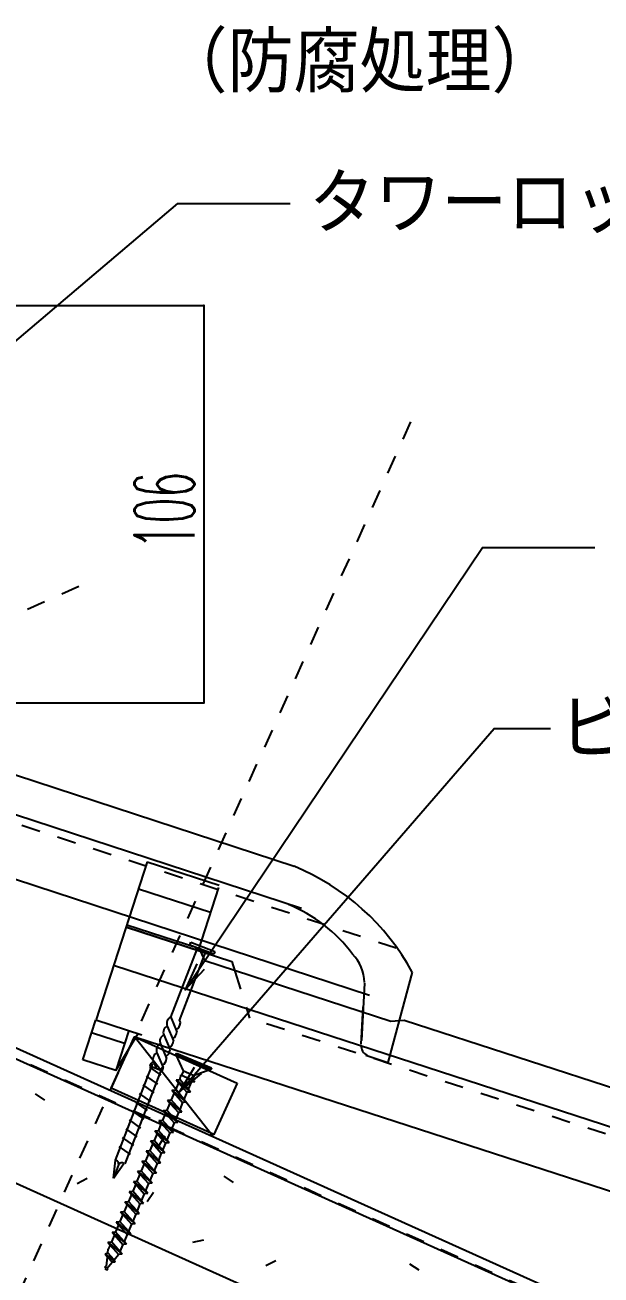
# Model space of a CAD drawing. Extents: x -1727 to 4652, y -2308 to 2357.
# Drawn here: x 2357.1 to 2510.7, y 458.7 to 791.6 of the extents above; entities that cross this region are included whole.
import ezdxf

# ---------------------------------------------------------------- set-up
doc = ezdxf.new("R2010")
doc.units = 0
doc.header["$LTSCALE"] = 5
doc.linetypes.add('DOT', pattern=[2, 1, -1])
for name, color, linetype in [('0-1', 7, 'CONTINUOUS'), ('0-2', 7, 'CONTINUOUS'), ('0-3', 7, 'CONTINUOUS'), ('0-4', 7, 'CONTINUOUS'), ('0-F', 7, 'CONTINUOUS')]:
    doc.layers.add(name, color=color, linetype=linetype)
doc.styles.get("Standard").update_dxf_attribs({"font": 'txt.shx', "bigfont": 'extfont.shx'})

msp = doc.modelspace()

# ---------------------------------------------------------------- linework, layer by layer
at = {"layer": '0-1', "color": 7, "linetype": 'CONTINUOUS'}
for p, q in [((2895.144, 275.9734), (2227.6391, 576.3471)), ((2407.1507, 495.6747), (2386.2909, 522.1108))]:
    msp.add_line(p, q, dxfattribs=at)
at = {"layer": '0-1', "color": 7, "linetype": 'DOT'}
msp.add_line((2892.0194, 274.6636), (2226.7324, 574.0392), dxfattribs=at)
at = {"layer": '0-1', "color": 4, "linetype": 'CONTINUOUS'}
for p, q in [((2401.062, 546.6053), (2401.3468, 547.3412)), ((2407.4223, 544.1437), (2401.062, 546.6053)), ((2401.3468, 547.3412), (2407.7072, 544.8796)), ((2402.9683, 545.4855), (2402.4994, 546.049)), ((2395.9678, 527.3973), (2402.9683, 545.4855)), ((2398.2571, 526.5102), (2405.258, 544.5993)), ((2402.9683, 545.4855), (2405.258, 544.5993)), ((2405.258, 544.5993), (2405.9849, 544.7)), ((2405.258, 544.5993), (2405.9849, 544.7)), ((2407.7072, 544.8796), (2407.4223, 544.1437)), ((2395.9678, 527.3973), (2397.6091, 523.4714)), ((2398.213, 526.5812), (2398.5244, 525.8364)), ((2395.0496, 525.0249), (2396.691, 521.0991)), ((2395.0496, 525.0249), (2396.691, 521.0991)), ((2393.2133, 520.2802), (2394.8547, 516.3543)), ((2393.2133, 520.2802), (2394.8547, 516.3543)), ((2394.1315, 522.6525), (2395.7729, 518.7268)), ((2394.1315, 522.6525), (2395.7729, 518.7268)), ((2392.2951, 517.9078), (2393.9365, 513.982)), ((2392.2951, 517.9078), (2393.9365, 513.982)), ((2397.3546, 517.3821), (2397.516, 517.7653)), ((2406.6282, 513.4767), (2397.3546, 517.3821)), ((2397.3546, 517.3821), (2399.3178, 513.0807)), ((2397.516, 517.7653), (2406.7895, 513.8599)), ((2391.0938, 515.0535), (2381.1277, 489.3029)), ((2393.6937, 514.0473), (2383.7277, 488.2966)), ((2390.3053, 514.0579), (2393.2978, 511.9108)), ((2393.7374, 513.02), (2390.3482, 514.3316)), ((2391.377, 515.5355), (2392.1761, 513.6242)), ((2391.377, 515.5355), (2392.1761, 513.6242)), ((2399.3259, 513.0773), (2398.8388, 511.9207)), ((2399.3259, 513.0773), (2402.1951, 511.869)), ((2406.6282, 513.4767), (2402.1951, 511.869)), ((2406.7895, 513.8599), (2406.6282, 513.4767)), ((2388.493, 509.3751), (2391.4855, 507.2281)), ((2389.3992, 511.7165), (2392.3917, 509.5695)), ((2397.9967, 509.9212), (2397.2084, 508.0492)), ((2397.381, 510.6689), (2398.3461, 510.7508)), ((2397.381, 510.6689), (2401.2382, 507.4541)), ((2397.381, 510.6689), (2397.9967, 509.9212)), ((2397.9967, 509.9212), (2400.2731, 507.3721)), ((2400.6225, 508.2018), (2398.3461, 510.7508)), ((2398.6702, 511.9917), (2401.8527, 510.6515)), ((2398.8307, 511.9241), (2401.708, 510.7124)), ((2400.2614, 511.3216), (2401.3996, 510.0471)), ((2401.3996, 510.0471), (2400.6225, 508.2018)), ((2402.3647, 510.129), (2401.3996, 510.0471)), ((2401.6207, 510.7492), (2402.3647, 510.129)), ((2402.1712, 511.8791), (2401.6759, 510.7031)), ((2401.6841, 510.7225), (2401.6759, 510.7031)), ((2402.3647, 510.129), (2401.8527, 510.6515)), ((2387.5869, 507.0338), (2390.5794, 504.8868)), ((2396.859, 507.2196), (2396.0706, 505.3476)), ((2396.2433, 507.9673), (2397.2084, 508.0492)), ((2396.2433, 507.9673), (2400.1005, 504.7525)), ((2396.2433, 507.9673), (2396.859, 507.2196)), ((2396.859, 507.2196), (2399.1354, 504.6705)), ((2399.4848, 505.5002), (2397.2084, 508.0492)), ((2400.2731, 507.3721), (2399.4848, 505.5002)), ((2401.2382, 507.4541), (2400.2731, 507.3721)), ((2401.2382, 507.4541), (2400.6225, 508.2018)), ((2386.6807, 504.6924), (2389.6732, 502.5455)), ((2395.7212, 504.518), (2394.9329, 502.6461)), ((2395.1056, 505.2657), (2396.0706, 505.3476)), ((2395.1056, 505.2657), (2398.9627, 502.0509)), ((2395.1056, 505.2657), (2395.7212, 504.518)), ((2395.7212, 504.518), (2397.9977, 501.9689)), ((2398.3471, 502.7986), (2396.0706, 505.3476)), ((2399.1354, 504.6705), (2398.3471, 502.7986)), ((2398.9627, 502.0509), (2398.3471, 502.7986)), ((2400.1005, 504.7525), (2399.1354, 504.6705)), ((2400.1005, 504.7525), (2399.4848, 505.5002)), ((2384.8684, 500.0098), (2387.8609, 497.8627)), ((2385.7746, 502.351), (2388.7671, 500.2041)), ((2392.8301, 499.8625), (2393.7952, 499.9445)), ((2392.8301, 499.8625), (2396.6873, 496.6477)), ((2392.8301, 499.8625), (2393.4458, 499.1148)), ((2394.5835, 501.8164), (2393.7952, 499.9445)), ((2396.0716, 497.3954), (2393.7952, 499.9445)), ((2393.9679, 502.5641), (2394.9329, 502.6461)), ((2393.9679, 502.5641), (2394.5835, 501.8164)), ((2393.9679, 502.5641), (2397.825, 499.3493)), ((2394.5835, 501.8164), (2396.8599, 499.2673)), ((2397.2093, 500.097), (2394.9329, 502.6461)), ((2397.9977, 501.9689), (2397.2093, 500.097)), ((2397.9977, 501.9689), (2397.2093, 500.097)), ((2397.825, 499.3493), (2397.2093, 500.097)), ((2398.9627, 502.0509), (2397.9977, 501.9689)), ((2383.9623, 497.6684), (2386.9548, 495.5214)), ((2392.3081, 496.4132), (2391.5197, 494.5413)), ((2391.6924, 497.1609), (2392.6575, 497.2429)), ((2391.6924, 497.1609), (2395.5495, 493.9461)), ((2391.6924, 497.1609), (2392.3081, 496.4132)), ((2392.3081, 496.4132), (2394.5845, 493.8642)), ((2393.4458, 499.1148), (2392.6575, 497.2429)), ((2394.9339, 494.6938), (2392.6575, 497.2429)), ((2393.4458, 499.1148), (2395.7222, 496.5657)), ((2395.7222, 496.5657), (2394.9339, 494.6938)), ((2396.6873, 496.6477), (2395.7222, 496.5657)), ((2396.8599, 499.2673), (2396.0716, 497.3954)), ((2396.6873, 496.6477), (2396.0716, 497.3954)), ((2397.825, 499.3493), (2396.8599, 499.2673)), ((2382.15, 492.9857), (2385.1424, 490.8386)), ((2383.0561, 495.327), (2386.0486, 493.18)), ((2391.1703, 493.7116), (2390.382, 491.8397)), ((2390.5547, 494.4593), (2391.5197, 494.5413)), ((2390.5547, 494.4593), (2394.4118, 491.2445)), ((2390.5547, 494.4593), (2391.1703, 493.7116)), ((2391.1703, 493.7116), (2393.4468, 491.1626)), ((2393.7962, 491.9922), (2391.5197, 494.5413)), ((2394.5845, 493.8642), (2393.7962, 491.9922)), ((2395.5495, 493.9461), (2394.5845, 493.8642)), ((2395.5495, 493.9461), (2394.9339, 494.6938)), ((2390.0326, 491.01), (2389.2443, 489.1381)), ((2389.4169, 491.7577), (2390.382, 491.8397)), ((2389.4169, 491.7577), (2393.2741, 488.5429)), ((2389.4169, 491.7577), (2390.0326, 491.01)), ((2390.0326, 491.01), (2392.309, 488.461)), ((2392.6584, 489.2906), (2390.382, 491.8397)), ((2393.4468, 491.1626), (2392.6584, 489.2906)), ((2394.4118, 491.2445), (2393.4468, 491.1626)), ((2394.4118, 491.2445), (2393.7962, 491.9922)), ((2380.7033, 484.5538), (2381.2117, 489.27)), ((2380.7033, 484.5538), (2383.5014, 488.3839)), ((2382.0659, 488.0745), (2380.7033, 484.5538)), ((2387.1415, 486.3545), (2388.1065, 486.4365)), ((2387.1415, 486.3545), (2390.9986, 483.1398)), ((2387.1415, 486.3545), (2387.7571, 485.6068)), ((2388.8949, 488.3084), (2388.1065, 486.4365)), ((2390.383, 483.8874), (2388.1065, 486.4365)), ((2388.2792, 489.0561), (2389.2443, 489.1381)), ((2388.2792, 489.0561), (2392.1364, 485.8414)), ((2388.2792, 489.0561), (2388.8949, 488.3084)), ((2388.8949, 488.3084), (2391.1713, 485.7594)), ((2391.5207, 486.589), (2389.2443, 489.1381)), ((2392.309, 488.461), (2391.5207, 486.589)), ((2392.1364, 485.8414), (2391.5207, 486.589)), ((2393.2741, 488.5429), (2392.309, 488.461)), ((2393.2741, 488.5429), (2392.6584, 489.2906)), ((2386.6194, 482.9052), (2385.8311, 481.0333)), ((2386.0037, 483.6529), (2386.9688, 483.7349)), ((2386.0037, 483.6529), (2389.8609, 480.4382)), ((2386.0037, 483.6529), (2386.6194, 482.9052)), ((2386.6194, 482.9052), (2388.8958, 480.3562)), ((2387.7571, 485.6068), (2386.9688, 483.7349)), ((2389.2452, 481.1858), (2386.9688, 483.7349)), ((2387.7571, 485.6068), (2390.0336, 483.0578)), ((2390.0336, 483.0578), (2389.2452, 481.1858)), ((2390.9986, 483.1398), (2390.0336, 483.0578)), ((2391.1713, 485.7594), (2390.383, 483.8874)), ((2390.9986, 483.1398), (2390.383, 483.8874)), ((2392.1364, 485.8414), (2391.1713, 485.7594)), ((2385.4817, 480.2036), (2384.6933, 478.3317)), ((2384.866, 480.9513), (2385.8311, 481.0333)), ((2384.866, 480.9513), (2388.7232, 477.7366)), ((2384.866, 480.9513), (2385.4817, 480.2036)), ((2385.4817, 480.2036), (2387.7581, 477.6546)), ((2388.1075, 478.4842), (2385.8311, 481.0333)), ((2388.8958, 480.3562), (2388.1075, 478.4842)), ((2389.8609, 480.4382), (2388.8958, 480.3562)), ((2389.8609, 480.4382), (2389.2452, 481.1858)), ((2384.3439, 477.502), (2383.5556, 475.6301)), ((2383.7283, 478.2497), (2384.6933, 478.3317)), ((2383.7283, 478.2497), (2387.5854, 475.035)), ((2383.7283, 478.2497), (2384.3439, 477.502)), ((2384.3439, 477.502), (2386.6204, 474.953)), ((2386.9698, 475.7826), (2384.6933, 478.3317)), ((2387.7581, 477.6546), (2386.9698, 475.7826)), ((2388.7232, 477.7366), (2387.7581, 477.6546)), ((2388.7232, 477.7366), (2388.1075, 478.4842)), ((2381.4528, 472.8465), (2382.4179, 472.9285)), ((2381.4528, 472.8465), (2385.31, 469.6318)), ((2381.4528, 472.8465), (2382.0685, 472.0988)), ((2383.2062, 474.8004), (2382.4179, 472.9285)), ((2384.6943, 470.3795), (2382.4179, 472.9285)), ((2382.5906, 475.5481), (2383.5556, 475.6301)), ((2382.5906, 475.5481), (2386.4477, 472.3334)), ((2382.5906, 475.5481), (2383.2062, 474.8004)), ((2383.2062, 474.8004), (2385.4827, 472.2514)), ((2385.832, 473.0811), (2383.5556, 475.6301)), ((2386.6204, 474.953), (2385.832, 473.0811)), ((2386.4477, 472.3334), (2385.832, 473.0811)), ((2387.5854, 475.035), (2386.6204, 474.953)), ((2387.5854, 475.035), (2386.9698, 475.7826)), ((2380.9308, 469.3972), (2380.1424, 467.5253)), ((2380.3151, 470.1449), (2381.2802, 470.2269)), ((2380.3151, 470.1449), (2380.9308, 469.3972)), ((2380.3151, 470.1449), (2384.1723, 466.9302)), ((2380.9308, 469.3972), (2383.2072, 466.8482)), ((2382.0685, 472.0988), (2381.2802, 470.2269)), ((2383.5566, 467.6779), (2381.2802, 470.2269)), ((2382.0685, 472.0988), (2384.3449, 469.5498)), ((2384.3449, 469.5498), (2383.5566, 467.6779)), ((2385.31, 469.6318), (2384.3449, 469.5498)), ((2385.4827, 472.2514), (2384.6943, 470.3795)), ((2385.31, 469.6318), (2384.6943, 470.3795)), ((2386.4477, 472.3334), (2385.4827, 472.2514)), ((2379.1774, 467.4433), (2380.1424, 467.5253)), ((2379.1774, 467.4433), (2379.793, 466.6956)), ((2379.1774, 467.4433), (2383.0345, 464.2286)), ((2379.793, 466.6956), (2379.3142, 465.5587)), ((2379.793, 466.6956), (2382.0252, 464.1961)), ((2382.4189, 464.9763), (2380.1424, 467.5253)), ((2383.2072, 466.8482), (2382.4189, 464.9763)), ((2384.1723, 466.9302), (2383.2072, 466.8482)), ((2384.1723, 466.9302), (2383.5566, 467.6779)), ((2378.5243, 464.3378), (2379.2062, 464.598)), ((2378.5243, 464.3378), (2379.0843, 463.5137)), ((2378.5243, 464.3378), (2381.1222, 462.1726)), ((2378.8092, 461.067), (2379.0843, 463.5137)), ((2379.0843, 463.5137), (2380.3286, 462.1204)), ((2379.2062, 464.598), (2379.3142, 465.5587)), ((2380.8496, 462.7578), (2379.2062, 464.598)), ((2380.8496, 462.7578), (2382.0252, 464.1961)), ((2381.1222, 462.1726), (2380.8496, 462.7578)), ((2383.0345, 464.2286), (2382.0252, 464.1961)), ((2383.0345, 464.2286), (2382.4189, 464.9763)), ((2378.3558, 460.8284), (2378.8092, 461.067)), ((2378.7455, 460.5003), (2378.3558, 460.8284)), ((2378.7042, 460.1329), (2378.7455, 460.5003)), ((2378.7042, 460.1329), (2378.899, 460.3712)), ((2379.2062, 460.1126), (2378.7042, 460.1329)), ((2379.2062, 460.1126), (2378.899, 460.3712)), ((2379.0313, 460.5331), (2380.3286, 462.1204)), ((2379.2062, 460.1126), (2379.0313, 460.5331)), ((2381.1222, 462.1726), (2380.3286, 462.1204))]:
    msp.add_line(p, q, dxfattribs=at)
at = {"layer": '0-1', "color": 3, "linetype": 'CONTINUOUS'}
msp.add_lwpolyline([(2413.6396, 509.7792), (2407.4733, 496.1048), (2380.1256, 508.4365), (2386.2909, 522.1108), (2413.6396, 509.7792)], close=True, dxfattribs=at)
at = {"layer": '0-1', "color": 4, "linetype": 'CONTINUOUS'}
msp.add_lwpolyline([(2398.3354, 510.7254), (2398.3615, 510.7856), (2398.3866, 510.8462), (2398.4107, 510.9072), (2398.4339, 510.9686), (2398.4561, 511.0303), (2398.4774, 511.0924), (2398.4976, 511.1549), (2398.5169, 511.2176), (2398.5352, 511.2807), (2398.5525, 511.3441), (2398.5688, 511.4078), (2398.5841, 511.4718), (2398.5984, 511.536), (2398.6117, 511.6004), (2398.624, 511.6651), (2398.6352, 511.7301), (2398.6455, 511.7952), (2398.6547, 511.8605), (2398.663, 511.926), (2398.6702, 511.9917)], dxfattribs=at)
for centre, radius, start, end in [((2396.6833, 525.7564), 1.79, 113.5613, 204.1237), ((2395.7651, 523.3841), 1.79, 113.5613, 204.1237), ((2395.3153, 523.6123), 2.2981, 300.183, 356.4846), ((2396.2306, 525.9773), 2.2981, 300.183, 356.4846), ((2393.9288, 518.6394), 1.79, 113.5613, 204.1237), ((2394.847, 521.0118), 1.79, 113.5613, 204.1237), ((2394.3971, 521.24), 2.2981, 300.183, 356.4846), ((2393.0107, 516.267), 1.79, 113.5613, 204.1237), ((2392.5608, 516.4953), 2.2981, 300.183, 356.4846), ((2393.479, 518.8677), 2.2981, 300.183, 356.4846), ((2392.0925, 513.8947), 1.79, 113.5613, 165.9694), ((2391.6427, 514.1229), 2.2981, 332.0302, 356.4846), ((2381.1294, 488.3083), 0.9653, 346.0046, 445.0738), ((2382.9157, 487.617), 0.9653, 52.6112, 151.6804)]:
    msp.add_arc(centre, radius, start, end, dxfattribs=at)
at = {"layer": '0-2', "color": 2, "linetype": 'CONTINUOUS'}
for p, q in [((2259.138, 623.141), (2428.8727, 567.5595)), ((2256.0649, 613.6047), (2430.782, 556.3913)), ((2448.9434, 533.1923), (2251.0206, 597.952)), ((2389.6923, 568.7417), (2376.0804, 526.8095)), ((2389.6794, 568.7459), (2408.8895, 562.5152)), ((2387.3587, 561.5909), (2406.5688, 555.3602)), ((2408.7074, 561.9537), (2403.2496, 545.1267)), ((2383.8972, 551.4255), (2412.2458, 542.223)), ((2404.0013, 544.8829), (2384.0395, 551.3574)), ((2384.2457, 551.9932), (2403.4558, 545.7624)), ((2405.054, 542.4388), (2404.0013, 544.8829)), ((2380.937, 541.1381), (2686.2918, 442.0158)), ((2405.054, 542.4388), (2454.6042, 526.3674)), ((2412.2458, 542.223), (2413.0671, 539.6063)), ((2460.3632, 539.3816), (2453.8165, 515.3584)), ((2447.6434, 536.4677), (2446.8077, 521.1824)), ((2446.7397, 520.2082), (2447.2909, 530.1126)), ((2372.5709, 515.9984), (2376.0267, 526.6443)), ((2376.0267, 526.6443), (2388.2929, 522.6625)), ((2454.6042, 526.3674), (2458.1567, 526.6053)), ((2458.1567, 526.6053), (2684.3538, 453.179)), ((2375.1255, 523.2357), (2383.6735, 520.4609)), ((2384.7605, 523.8092), (2381.3046, 513.1632)), ((2381.3046, 513.1632), (2387.2696, 522.9947)), ((2704.5129, 418.8637), (2386.644, 521.9636)), ((2447.978, 517.2994), (2453.8165, 515.3584)), ((2381.3046, 513.1632), (2372.5709, 515.9984))]:
    msp.add_line(p, q, dxfattribs=at)
at = {"layer": '0-2', "color": 2, "linetype": 'DOT'}
for p, q in [((2456.0946, 545.7479), (2255.3786, 611.475)), ((2413.0671, 539.6063), (2416.9986, 527.0796)), ((2711.6318, 431.4377), (2416.9986, 527.0796))]:
    msp.add_line(p, q, dxfattribs=at)
at = {"layer": '0-2', "color": 2, "linetype": 'CONTINUOUS'}
for centre, radius, start, end in [((2404.8159, 508.9893), 63.3182, 28.685, 67.6704), ((2412.0159, 519.8828), 40.5271, 36.8326, 67.781), ((2436.1846, 536.2212), 11.4753, 2.1765, 43.8986), ((2449.8804, 519.9908), 3.202, 179.4548, 241.6905)]:
    msp.add_arc(centre, radius, start, end, dxfattribs=at)
at = {"layer": '0-3', "color": 7, "linetype": 'CONTINUOUS'}
for p, q in [((2323.7133, 716.9587), (2404.7849, 716.9513)), ((2404.7849, 716.9513), (2404.7754, 611.0668)), ((2323.7037, 611.0742), (2404.7754, 611.0668))]:
    msp.add_line(p, q, dxfattribs=at)
for points in [[(2227.3842, 599.6851), (2397.8402, 744.0992), (2427.8402, 744.0992)], [(2399.784, 534.6389), (2479.0598, 652.4814), (2509.0598, 652.4814)], [(2398.2828, 507.5251), (2482.1802, 604.2686), (2497.1802, 604.2686)], [(2402.9332, 541.5595), (2399.784, 534.6389), (2405.0075, 540.1641)], [(2402.2522, 514.0102), (2398.2828, 507.5251), (2404.1409, 512.3723)]]:
    msp.add_lwpolyline(points, dxfattribs=at)
at = {"layer": '0-3', "color": 7}
for p in [(2404.7849, 716.9513), (2404.7754, 611.0668)]:
    msp.add_point(p, dxfattribs=at)
at = {"layer": '0-4', "color": 4, "linetype": 'CONTINUOUS'}
for p, q in [((2925.789, 259.2177), (2227.1198, 573.6181)), ((2913.4189, 231.6961), (2227.0606, 540.5567))]:
    msp.add_line(p, q, dxfattribs=at)
at = {"layer": '0-4', "color": 7, "linetype": 'CONTINUOUS'}
for p, q in [((2359.7847, 506.9343), (2362.2893, 505.2829)), ((2394.4288, 495.7349), (2392.7779, 493.2305)), ((2373.659, 484.3778), (2370.977, 483.0347)), ((2410.0931, 485.0257), (2412.5977, 483.3743)), ((2391.3639, 480.7039), (2389.7125, 478.1992)), ((2404.7336, 467.9573), (2401.7948, 467.3537)), ((2423.9674, 462.4692), (2421.2854, 461.1261)), ((2459.5714, 461.7084), (2462.076, 460.0571))]:
    msp.add_line(p, q, dxfattribs=at)
at = {"layer": '0-F', "color": 1, "linetype": 'DOT'}
for p, q in [((2347.1458, 435.1471), (2461.3338, 688.9014)), ((2371.4683, 642.104), (1568.8068, 281.4294))]:
    msp.add_line(p, q, dxfattribs=at)

# ---------------------------------------------------------------- texts
at = {"layer": '0-3', "color": 7}
for s, p in [('（防腐処理）', (2393.5022, 773.6547)), ('タワーロック（自在式）SUS304', (2432.8402, 736.0992)), ('ビスピタ(ＳＵＳ)', (2499.6802, 596.2686))]:
    msp.add_text(s, height=16, dxfattribs=at).set_placement(p)
at = {"layer": '0-3', "color": 7, "width": 0.5}
msp.add_text('106', height=16, rotation=89.9948, dxfattribs=at).set_placement((2402.2791, 652.0093))

doc.saveas('drawing.dxf')
